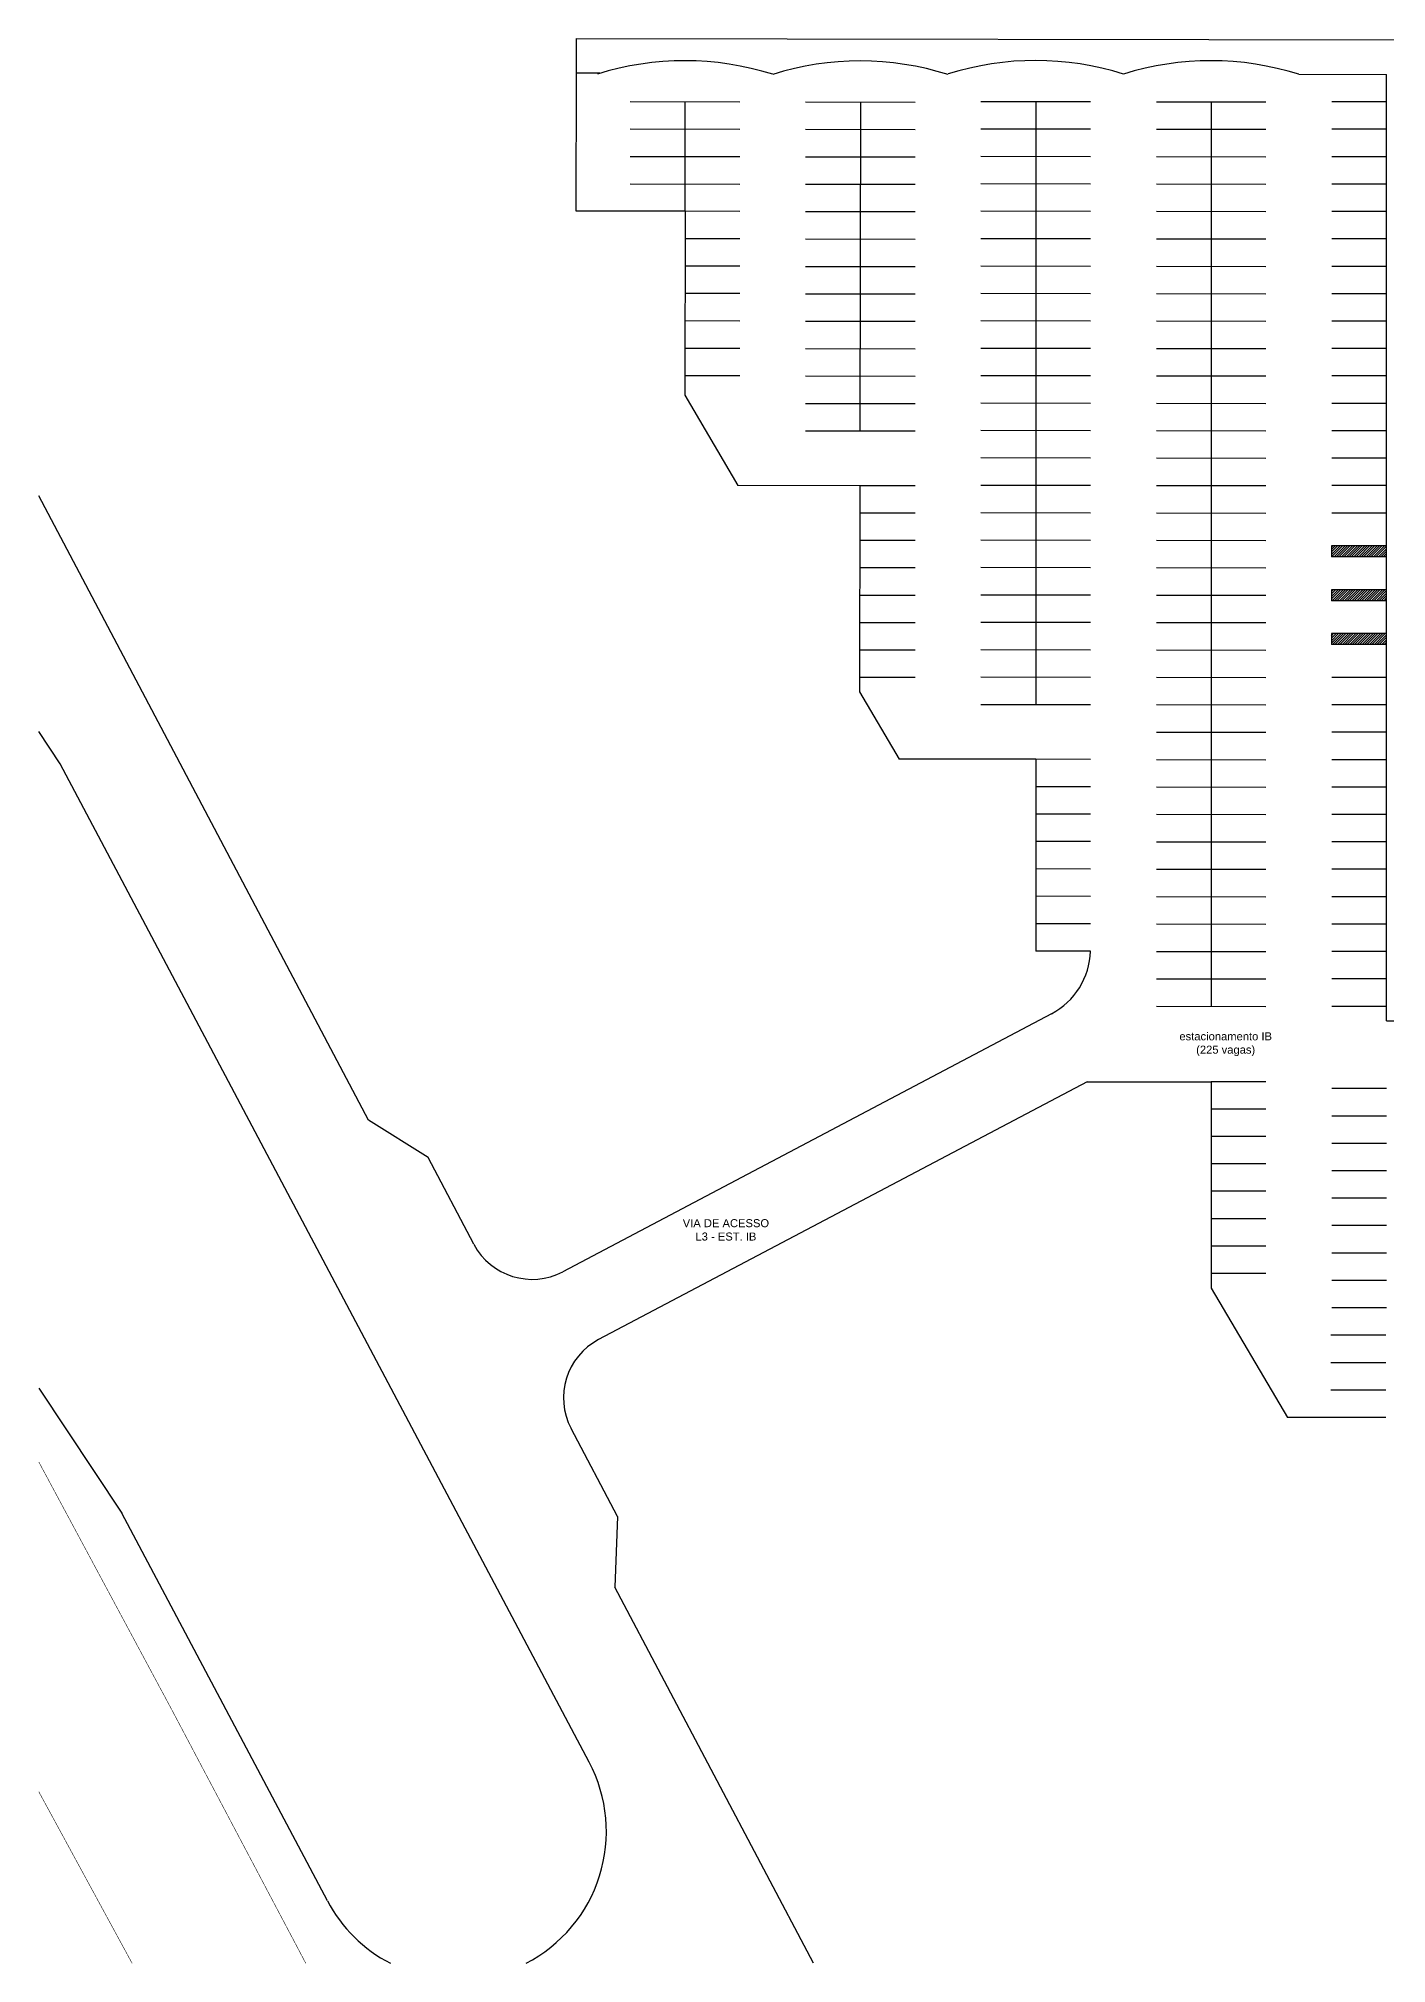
# Model space of a CAD drawing. Header units: millimetres. Extents: x 2046 to 2564, y 885 to 1120.
# Drawn here: x 2046 to 2168.9, y 884.5 to 1060.1 of the extents above; entities that cross this region are included whole.
import ezdxf

# ---------------------------------------------------------------- set-up
doc = ezdxf.new("R2010")
doc.units = ezdxf.units.MM
doc.header["$LTSCALE"] = 10
for name, color, linetype in [('AR-CALÇADA', 1, 'Continuous'), ('AR-ESTACIONAMENTO', 1, 'Continuous'), ('AR-PISO', 1, 'Continuous'), ('TEXTO', 2, 'Continuous'), ('via', 1, 'Continuous'), ('VIA-L4N-DUPL', 1, 'Continuous'), ('Área', 2, 'Continuous')]:
    doc.layers.add(name, color=color, linetype=linetype)
doc.styles.add('UNB-100', font='simplex.shx', dxfattribs={"height": 0.2})
pattern_1 = [(45, (1845.2821, 762.86125), (-0.1122532, 0.1122532), [])]

msp = doc.modelspace()

# ---------------------------------------------------------------- hatches: boundary and pattern name
at = {"layer": 'AR-ESTACIONAMENTO'}
h = msp.add_hatch(dxfattribs=at)
h.set_pattern_fill('LINE', color=256, scale=0.05, angle=45, style=0)
h.set_pattern_definition(pattern_1)
h.paths.add_polyline_path([(2163.93, 1013.81), (2163.93, 1012.81), (2168.94, 1012.81), (2168.94, 1013.81)])
h = msp.add_hatch(dxfattribs=at)
h.set_pattern_fill('LINE', color=256, scale=0.05, angle=45, style=0)
h.set_pattern_definition(pattern_1)
h.paths.add_polyline_path([(2168.94, 1008.81), (2168.94, 1009.81), (2163.92, 1009.81), (2163.92, 1008.81)])
h = msp.add_hatch(dxfattribs=at)
h.set_pattern_fill('LINE', color=256, scale=0.05, angle=45, style=0)
h.set_pattern_definition(pattern_1)
h.paths.add_polyline_path([(2168.94, 1004.81), (2168.94, 1005.81), (2163.92, 1005.81), (2163.92, 1004.81)])

# ---------------------------------------------------------------- linework, layer by layer
at = {"layer": 'AR-CALÇADA'}
for p, q in [((2136.95, 983.39), (2136.95, 976.85)), ((2168.94, 970.49), (2168.94, 983.39)), ((2141.95, 976.84), (2136.95, 976.85)), ((2138.39, 971.13), (2093.81, 947.61)), ((2168.94, 970.49), (2173.76, 970.49)), ((2141.65, 964.94), (2097.08, 941.41)), ((2141.65, 964.94), (2152.94, 964.94)), ((2152.94, 964.94), (2152.94, 946.12)), ((2152.94, 946.12), (2159.9, 934.32)), ((2168.87, 934.31), (2159.9, 934.32))]:
    msp.add_line(p, q, dxfattribs=at)
msp.add_arc((2135.23, 977.07), 6.72, 298.0163, 358.0706, dxfattribs=at)
at = {"layer": 'AR-ESTACIONAMENTO'}
for p, q in [((2099.97, 1054.34), (2109.96, 1054.32)), ((2104.97, 1044.33), (2104.97, 1054.33)), ((2115.96, 1054.31), (2125.95, 1054.3)), ((2120.96, 1054.3), (2120.91, 1024.3)), ((2131.95, 1054.36), (2141.95, 1054.34)), ((2136.95, 1054.35), (2136.95, 999.35)), ((2147.95, 1054.33), (2157.94, 1054.31)), ((2152.94, 1054.32), (2152.94, 983.39)), ((2168.93, 1054.31), (2163.94, 1054.31)), ((2099.97, 1051.84), (2109.96, 1051.82)), ((2115.96, 1051.81), (2125.95, 1051.8)), ((2131.95, 1051.86), (2141.95, 1051.84)), ((2147.95, 1051.83), (2157.94, 1051.81)), ((2168.93, 1051.81), (2163.94, 1051.81)), ((2099.97, 1049.34), (2109.96, 1049.32)), ((2115.96, 1049.31), (2125.95, 1049.3)), ((2131.95, 1049.36), (2141.95, 1049.34)), ((2147.95, 1049.33), (2157.94, 1049.31)), ((2168.93, 1049.31), (2163.94, 1049.31)), ((2099.97, 1046.84), (2109.96, 1046.82)), ((2115.96, 1046.81), (2125.95, 1046.8)), ((2131.95, 1046.86), (2141.95, 1046.84)), ((2147.95, 1046.83), (2157.94, 1046.81)), ((2168.93, 1046.81), (2163.94, 1046.81)), ((2109.96, 1044.32), (2104.97, 1044.33)), ((2115.96, 1044.31), (2125.95, 1044.3)), ((2131.95, 1044.36), (2141.95, 1044.34)), ((2147.95, 1044.33), (2157.94, 1044.31)), ((2168.93, 1044.31), (2163.94, 1044.31)), ((2109.96, 1041.82), (2104.97, 1041.83)), ((2115.96, 1041.81), (2125.95, 1041.8)), ((2131.95, 1041.86), (2141.95, 1041.84)), ((2147.95, 1041.83), (2157.94, 1041.81)), ((2168.93, 1041.81), (2163.94, 1041.81)), ((2109.96, 1039.32), (2104.97, 1039.33)), ((2115.96, 1039.31), (2125.95, 1039.3)), ((2131.95, 1039.36), (2141.95, 1039.34)), ((2147.95, 1039.33), (2157.94, 1039.31)), ((2168.93, 1039.31), (2163.94, 1039.31)), ((2109.96, 1036.82), (2104.97, 1036.83)), ((2115.96, 1036.81), (2125.95, 1036.8)), ((2131.95, 1036.86), (2141.95, 1036.84)), ((2147.95, 1036.83), (2157.94, 1036.81)), ((2168.93, 1036.81), (2163.94, 1036.81)), ((2109.96, 1034.32), (2104.97, 1034.33)), ((2115.96, 1034.31), (2125.95, 1034.3)), ((2131.95, 1034.36), (2141.95, 1034.34)), ((2147.95, 1034.33), (2157.94, 1034.31)), ((2168.93, 1034.31), (2163.94, 1034.31)), ((2109.96, 1031.82), (2104.97, 1031.83)), ((2115.96, 1031.81), (2125.95, 1031.8)), ((2131.95, 1031.86), (2141.95, 1031.84)), ((2147.95, 1031.83), (2157.94, 1031.81)), ((2168.93, 1031.81), (2163.94, 1031.81)), ((2109.96, 1029.32), (2104.97, 1029.33)), ((2115.96, 1029.31), (2125.95, 1029.3)), ((2131.95, 1029.36), (2141.95, 1029.34)), ((2147.95, 1029.33), (2157.94, 1029.31)), ((2168.93, 1029.31), (2163.94, 1029.31)), ((2115.96, 1026.81), (2125.95, 1026.8)), ((2131.95, 1026.86), (2141.95, 1026.84)), ((2147.95, 1026.83), (2157.94, 1026.81)), ((2168.93, 1026.81), (2163.94, 1026.81)), ((2115.96, 1024.31), (2125.95, 1024.3)), ((2131.95, 1024.36), (2141.95, 1024.34)), ((2147.95, 1024.33), (2157.94, 1024.31)), ((2168.93, 1024.31), (2163.94, 1024.31)), ((2131.95, 1021.86), (2141.95, 1021.84)), ((2147.95, 1021.83), (2157.94, 1021.81)), ((2168.93, 1021.81), (2163.94, 1021.81)), ((2125.95, 1019.3), (2120.96, 1019.3)), ((2131.95, 1019.36), (2141.95, 1019.34)), ((2147.95, 1019.33), (2157.94, 1019.31)), ((2168.93, 1019.31), (2163.94, 1019.31)), ((2125.95, 1016.8), (2120.96, 1016.8)), ((2131.95, 1016.86), (2141.95, 1016.84)), ((2147.95, 1016.83), (2157.94, 1016.81)), ((2168.93, 1016.81), (2163.94, 1016.81)), ((2125.95, 1014.3), (2120.96, 1014.3)), ((2131.95, 1014.36), (2141.95, 1014.34)), ((2147.95, 1014.33), (2157.94, 1014.31)), ((2168.94, 1013.81), (2163.93, 1013.81)), ((2163.93, 1013.81), (2163.93, 1012.81)), ((2125.95, 1011.8), (2120.96, 1011.8)), ((2131.95, 1011.86), (2141.95, 1011.84)), ((2147.95, 1011.83), (2157.94, 1011.81)), ((2168.94, 1012.81), (2163.93, 1012.81)), ((2164.64, 1012.91), (2164.64, 1012.91)), ((2168.94, 1009.81), (2163.92, 1009.81)), ((2163.92, 1009.81), (2163.92, 1008.81)), ((2125.95, 1009.3), (2120.96, 1009.3)), ((2131.95, 1009.36), (2141.95, 1009.34)), ((2147.95, 1009.33), (2157.94, 1009.31)), ((2168.94, 1008.81), (2163.92, 1008.81)), ((2125.95, 1006.8), (2120.96, 1006.8)), ((2131.95, 1006.86), (2141.95, 1006.84)), ((2147.95, 1006.83), (2157.94, 1006.81)), ((2168.94, 1005.81), (2163.92, 1005.81)), ((2163.92, 1005.81), (2163.92, 1004.81)), ((2168.94, 1004.81), (2163.92, 1004.81)), ((2125.95, 1004.3), (2120.96, 1004.3)), ((2131.95, 1004.36), (2141.95, 1004.34)), ((2147.95, 1004.33), (2157.94, 1004.31)), ((2125.95, 1001.8), (2120.96, 1001.8)), ((2131.95, 1001.86), (2141.95, 1001.84)), ((2147.95, 1001.83), (2157.94, 1001.81)), ((2168.93, 1001.81), (2163.94, 1001.81)), ((2131.95, 999.36), (2141.95, 999.34)), ((2147.95, 999.33), (2157.94, 999.31)), ((2168.93, 999.31), (2163.94, 999.31)), ((2147.95, 996.83), (2157.94, 996.81)), ((2168.93, 996.81), (2163.94, 996.81)), ((2141.95, 994.34), (2136.95, 994.35)), ((2147.95, 994.33), (2157.94, 994.31)), ((2168.93, 994.31), (2163.94, 994.31)), ((2141.95, 991.84), (2136.95, 991.85)), ((2147.95, 991.83), (2157.94, 991.81)), ((2168.93, 991.81), (2163.94, 991.81)), ((2141.95, 989.34), (2136.95, 989.35)), ((2147.95, 989.33), (2157.94, 989.31)), ((2168.93, 989.31), (2163.94, 989.31)), ((2141.95, 986.84), (2136.95, 986.85)), ((2147.95, 986.83), (2157.94, 986.81)), ((2168.93, 986.81), (2163.94, 986.81)), ((2141.95, 984.34), (2136.95, 984.35)), ((2147.95, 984.33), (2157.94, 984.31)), ((2152.94, 983.39), (2152.94, 971.82)), ((2168.94, 984.31), (2163.94, 984.31)), ((2141.95, 981.84), (2136.95, 981.85)), ((2147.95, 981.83), (2157.94, 981.81)), ((2168.93, 981.81), (2163.94, 981.81)), ((2141.95, 979.34), (2136.95, 979.35)), ((2147.95, 979.33), (2157.94, 979.31)), ((2168.93, 979.31), (2163.94, 979.31)), ((2147.95, 976.83), (2157.94, 976.81)), ((2168.93, 976.81), (2163.94, 976.81)), ((2147.95, 974.33), (2157.94, 974.31)), ((2168.93, 974.31), (2163.94, 974.31)), ((2147.95, 971.83), (2157.94, 971.81)), ((2168.93, 971.81), (2163.94, 971.81)), ((2157.94, 964.94), (2152.94, 964.94)), ((2168.93, 964.31), (2163.94, 964.31)), ((2157.94, 962.44), (2152.94, 962.44)), ((2168.93, 961.81), (2163.94, 961.81)), ((2157.94, 959.94), (2152.94, 959.94)), ((2168.93, 959.31), (2163.94, 959.31)), ((2157.94, 957.44), (2152.94, 957.44)), ((2168.93, 956.81), (2163.94, 956.81)), ((2157.94, 954.94), (2152.94, 954.94)), ((2168.93, 954.31), (2163.94, 954.31)), ((2157.93, 952.44), (2152.93, 952.44)), ((2168.93, 951.81), (2163.94, 951.81)), ((2157.93, 949.94), (2152.93, 949.94)), ((2168.93, 949.31), (2163.94, 949.31)), ((2157.93, 947.44), (2152.93, 947.44)), ((2168.93, 946.81), (2163.94, 946.81)), ((2168.93, 944.31), (2163.94, 944.31)), ((2168.87, 941.81), (2163.87, 941.81)), ((2168.87, 939.31), (2163.87, 939.31)), ((2168.87, 936.81), (2163.87, 936.81))]:
    msp.add_line(p, q, dxfattribs=at)
at = {"layer": 'AR-PISO'}
for p, q in [((2095.06, 1060.09), (2171.94, 1059.97)), ((2095.06, 1056.92), (2095.06, 1060.09)), ((2095.04, 1044.34), (2095.06, 1056.92)), ((2097.2, 1056.92), (2095.06, 1056.92)), ((2160.93, 1056.83), (2168.94, 1056.81)), ((2168.94, 983.39), (2168.94, 1056.81)), ((2104.97, 1044.33), (2095.04, 1044.34)), ((2104.97, 1044.33), (2104.93, 1027.57)), ((2104.93, 1027.57), (2109.79, 1019.32)), ((2120.96, 1019.3), (2109.79, 1019.32)), ((2120.9, 1019.3), (2120.87, 1000.51)), ((2120.87, 1000.51), (2124.5, 994.37)), ((2136.95, 994.35), (2124.5, 994.37)), ((2136.95, 994.35), (2136.95, 983.39))]:
    msp.add_line(p, q, dxfattribs=at)
for centre in [(2104.94, 1031.62), (2120.93, 1031.6), (2136.93, 1031.64), (2152.92, 1031.62)]:
    msp.add_arc(centre, 26.45, 72.3603, 107.5268, dxfattribs=at)
at = {"layer": 'via', "const_width": 0.05}
for points in [[(2046.02, 930.26), (2058.11, 907.73), (2070.37, 884.53)], [(2054.53, 884.53), (2046.02, 900.18)]]:
    msp.add_lwpolyline(points, dxfattribs=at)
at = {"layer": 'VIA-L4N-DUPL'}
for p, q in [((2076.08, 961.44), (2046.02, 1018.37)), ((2047.97, 993.94), (2046.02, 996.87)), ((2096.22, 902.87), (2047.97, 993.94)), ((2081.52, 958.03), (2076.08, 961.44)), ((2085.7, 950.11), (2081.52, 958.03)), ((2046.02, 936.99), (2053.61, 925.59)), ((2098.8, 925.29), (2094.57, 933.31)), ((2072.34, 890.22), (2053.61, 925.59)), ((2098.8, 925.29), (2098.57, 918.83)), ((2116.67, 884.53), (2098.57, 918.83))]:
    msp.add_line(p, q, dxfattribs=at)
for centre, radius, start, end in [((2091.01, 952.91), 6, 207.827, 297.827), ((2099.88, 936.11), 6, 117.827, 207.827), ((2084.28, 896.54), 13.51, 297.2198, 27.9137), ((2084.28, 896.54), 13.51, 207.9137, 242.7802)]:
    msp.add_arc(centre, radius, start, end, dxfattribs=at)

# ---------------------------------------------------------------- texts
at = {"layer": 'TEXTO', "insert": (2108.69, 951.42), "char_height": 0.73, "attachment_point": 5, "style": 'UNB-100'}
msp.add_mtext('{\\fArial|b0|i0|c0|p34;VIA DE ACESSO\\PL3 - EST. IB}', dxfattribs=at)
at = {"layer": 'Área', "insert": (2154.27, 968.36), "char_height": 0.73, "attachment_point": 5, "style": 'UNB-100'}
msp.add_mtext('{\\fArial|b0|i0|c0|p34;estacionamento IB\\P(225 vagas)}', dxfattribs=at)

doc.saveas('drawing.dxf')
